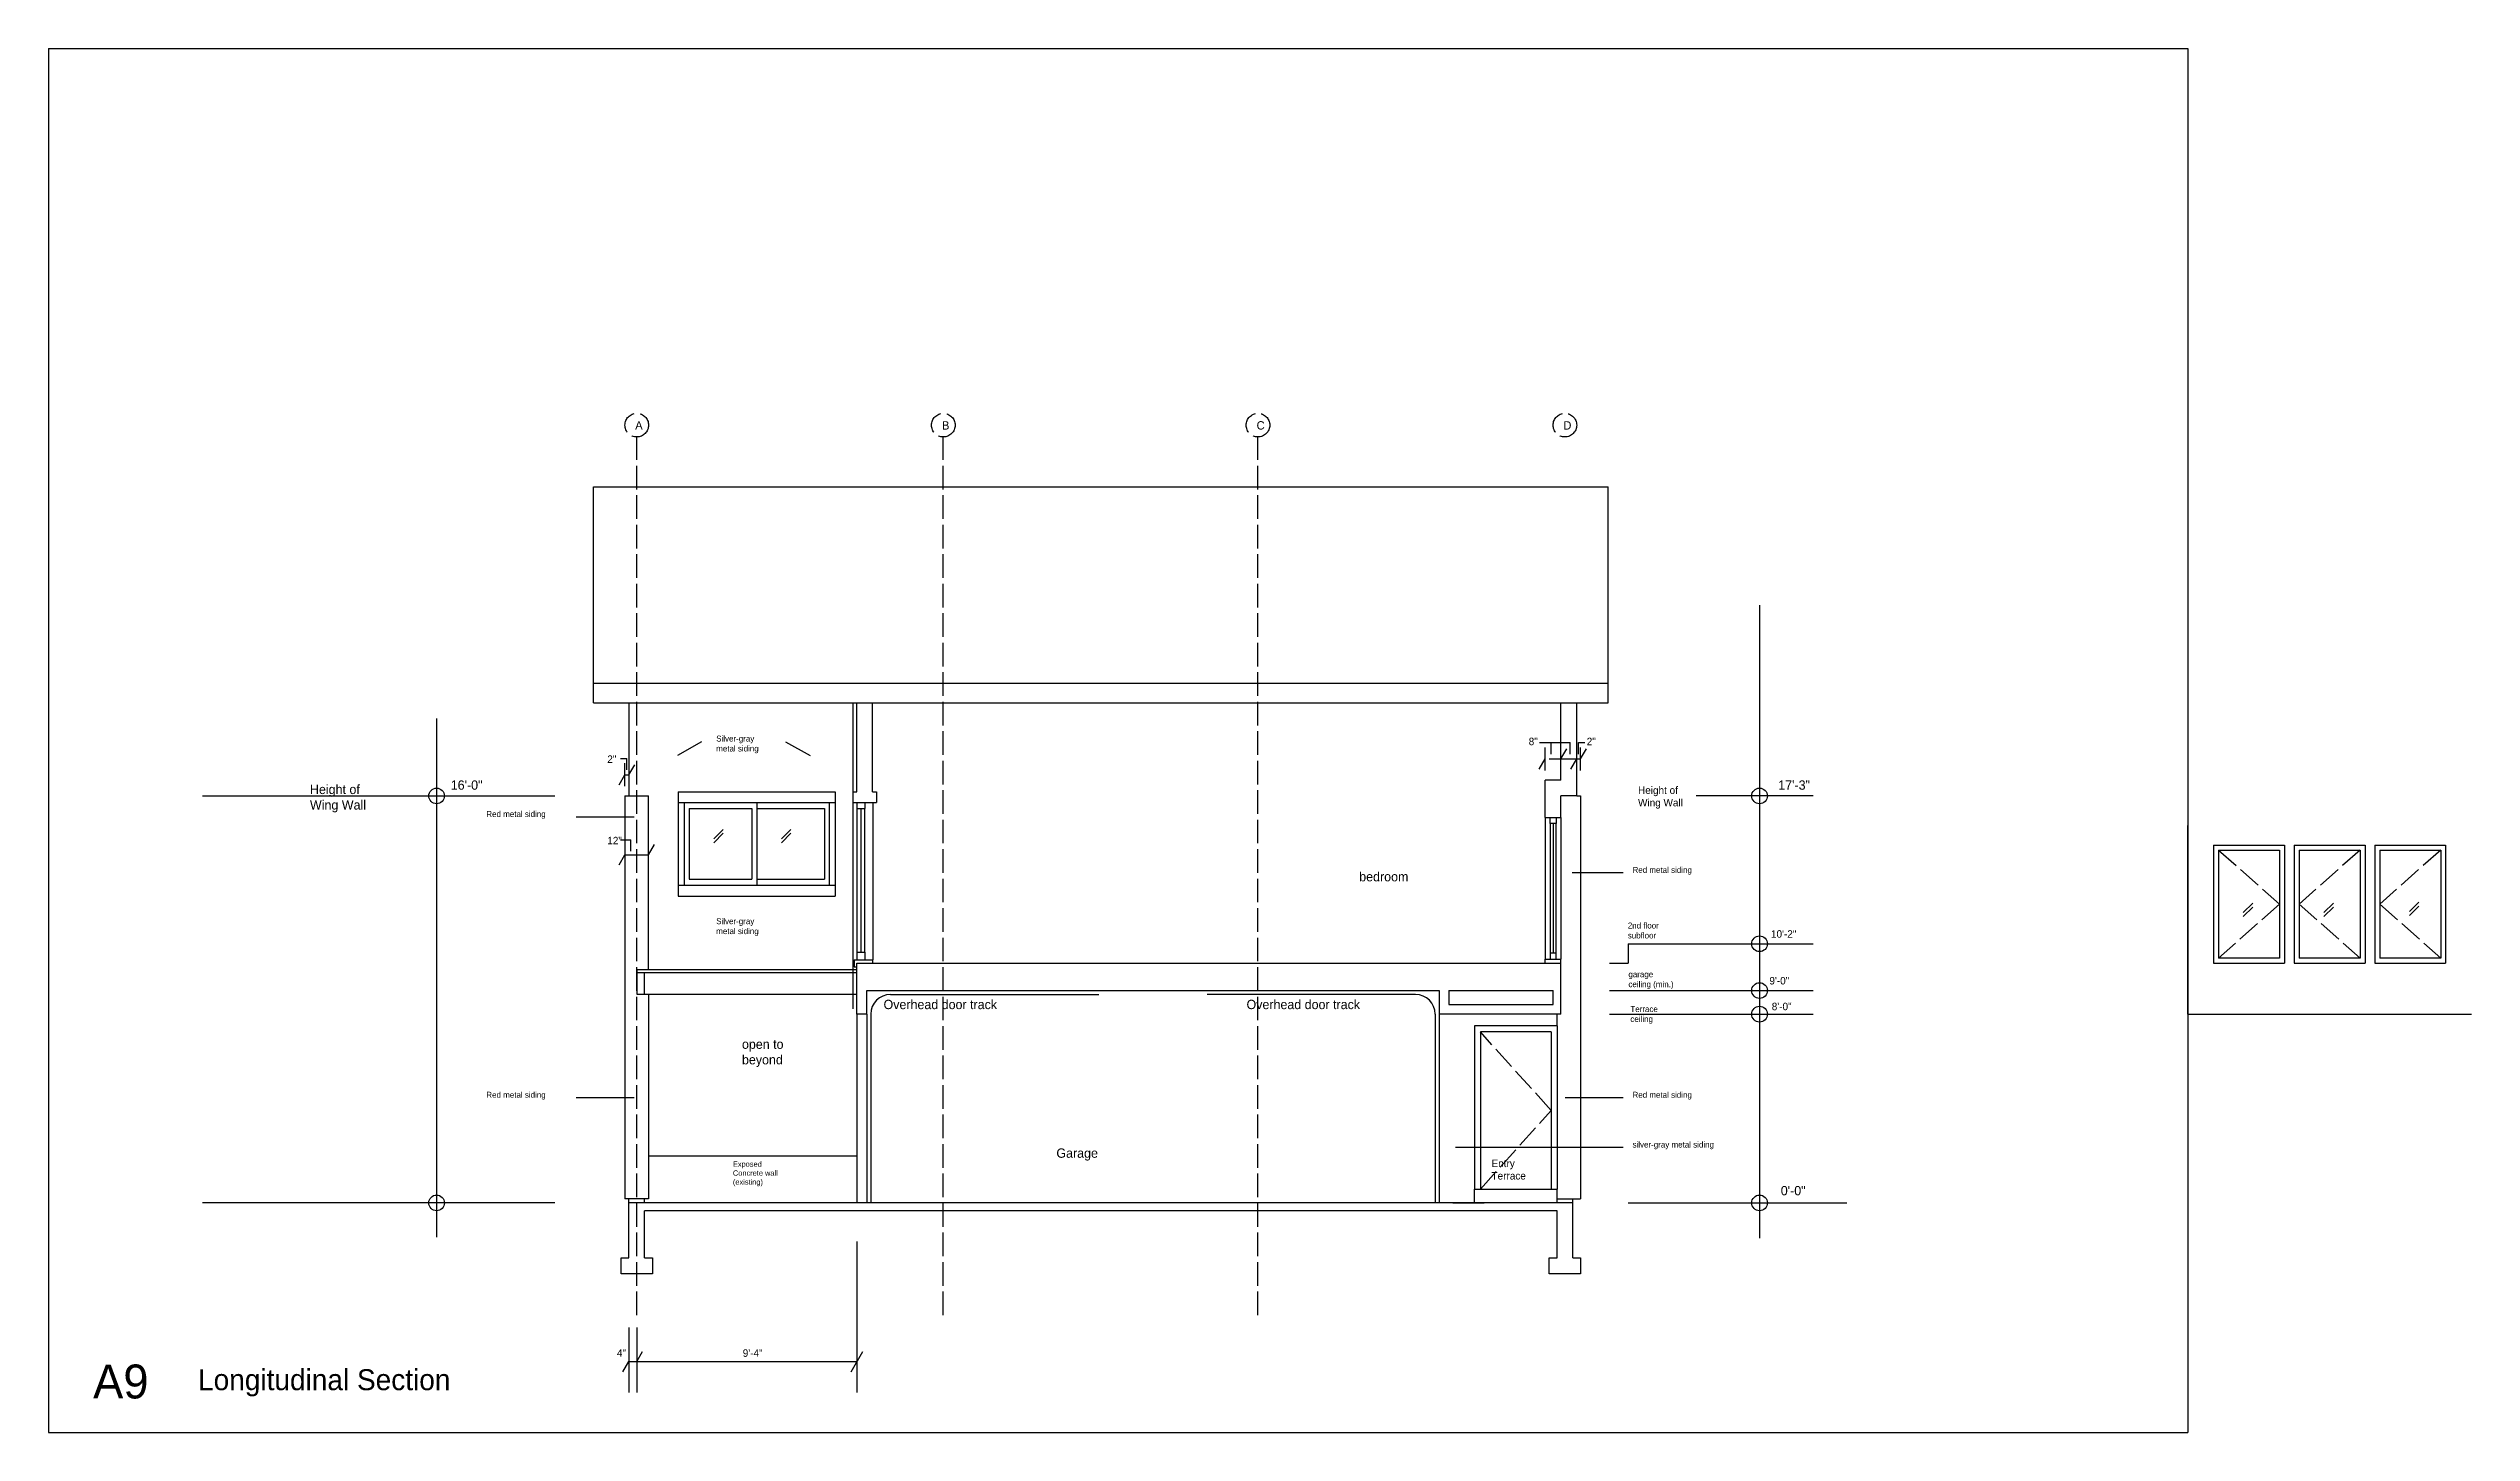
# Model space of a CAD drawing. Header units: inches. Extents: x -173 to 6883, y -350 to 3486.
# Drawn here: x 3365 to 4597, y 1971 to 2675 of the extents above; entities that cross this region are included whole.
import ezdxf

# ---------------------------------------------------------------- set-up
doc = ezdxf.new("R2010")
doc.units = ezdxf.units.IN
doc.header["$MEASUREMENT"] = 0
doc.linetypes.add('ACAD_ISO02W100', pattern=[15, 12, -3])
for name, color, linetype in [('const', 7, 'Continuous'), ('e1', 7, 'Continuous'), ('e2', 251, 'Continuous'), ('grid', 252, 'ACAD_ISO02W100'), ('millwork', 253, 'Continuous'), ('soffit', 253, 'ACAD_ISO02W100'), ('walls', 7, 'Continuous')]:
    doc.layers.add(name, color=color, linetype=linetype)

msp = doc.modelspace()

# ---------------------------------------------------------------- linework, layer by layer
for p, q in [((3365.1, 2674.8), (3365.1, 1970.8)), ((3365.1, 2674.8), (4453.1, 2674.8)), ((4453.1, 2674.8), (4453.1, 1970.8)), ((3365.1, 1970.8), (4453.1, 1970.8))]:
    msp.add_line(p, q)
at = {"layer": 'const'}
for p, q in [((4134.3, 2313.4), (4137.3, 2318.5)), ((4144.3, 2313.4), (4147.3, 2318.5)), ((3655.3, 2300.2), (3658.3, 2305.4)), ((3660.3, 2305.4), (3663.3, 2310.5)), ((4123.3, 2308.2), (4126.3, 2313.4)), ((4139.3, 2308.2), (4142.3, 2313.4)), ((3670.3, 2264.7), (3673.3, 2269.9)), ((3655.3, 2259.5), (3658.3, 2264.7)), ((3664.3, 2006.9), (3667.3, 2012.1)), ((3773.3, 2001.7), (3779.3, 2012.1)), ((3657.3, 2001.7), (3660.3, 2006.9))]:
    msp.add_line(p, q, dxfattribs=at)
at = {"layer": 'e1'}
for p, q in [((3776.2, 2296.7), (3776.2, 2341.9)), ((3784.2, 2296.7), (3784.2, 2341.9)), ((4134.3, 2302.6), (4134.3, 2341.9)), ((4142.3, 2294.6), (4142.3, 2341.9)), ((3774.2, 2296.7), (3774.2, 2291.2)), ((3774.2, 2296.7), (3776.2, 2296.7)), ((3784.2, 2296.7), (3786.3, 2296.7)), ((3786.3, 2296.7), (3786.3, 2291.2)), ((4134.3, 2302.6), (4126.3, 2302.6)), ((4126.3, 2283.6), (4126.3, 2302.6)), ((4134.3, 2283.6), (4134.3, 2294.6)), ((4136.3, 2294.6), (4134.3, 2294.6)), ((4142.3, 2294.6), (4136.3, 2294.6)), ((3774.2, 2291.2), (3786.3, 2291.2)), ((3776.2, 2291.2), (3776.2, 2288.2)), ((3776.2, 2288.2), (3780.3, 2288.2)), ((3778.2, 2288.2), (3778.2, 2215.3)), ((3780.3, 2291.2), (3780.3, 2288.2)), ((4126.3, 2283.6), (4134.3, 2283.6)), ((4128.8, 2280.6), (4128.8, 2283.6)), ((4131.8, 2280.6), (4128.8, 2280.6)), ((4130.3, 2280.6), (4130.3, 2214.6)), ((4131.8, 2283.6), (4131.8, 2280.6)), ((4453.1, 2183.6), (4453.1, 2279.6)), ((3776.3, 2206.2), (3664.3, 2206.2)), ((3664.3, 2206.2), (3664.3, 2193.7)), ((3774.8, 2211.2), (3780.3, 2211.2)), ((3774.8, 2211.2), (3774.8, 2207.7)), ((3774.8, 2207.7), (3776.3, 2207.7)), ((3776.3, 2215.2), (3780.3, 2215.2)), ((3776.3, 2215.2), (3776.3, 2211.2)), ((3776.3, 2183.6), (3776.3, 2209.6)), ((3780.3, 2215.2), (3780.3, 2211.2)), ((3780.3, 2211.2), (3784.4, 2211.2)), ((3784.4, 2209.6), (3784.4, 2211.2)), ((4126.3, 2209.6), (4126.3, 2211.6)), ((4126.3, 2211.6), (4134.3, 2211.6)), ((4131.8, 2214.6), (4128.8, 2214.6)), ((4128.8, 2214.6), (4128.8, 2211.6)), ((4131.8, 2211.6), (4131.8, 2214.6)), ((4134.3, 2209.6), (4134.3, 2211.6)), ((3776.3, 2204.7), (3664.3, 2204.7)), ((3668.3, 2193.7), (3668.3, 2204.7)), ((3781.3, 2183.6), (3776.3, 2183.6)), ((4134.3, 2183.6), (4072.3, 2183.6)), ((4453.1, 2183.6), (4597.4, 2183.6))]:
    msp.add_line(p, q, dxfattribs=at)
at = {"layer": 'e2'}
for p, q in [((4235.3, 2391.6), (4235.3, 2069.7)), ((3660.3, 2341.9), (3660.3, 2294.6)), ((3774.2, 2341.9), (3774.2, 2296.7)), ((3562.5, 2334), (3562.5, 2070.2)), ((3697.3, 2322.1), (3685, 2315.1)), ((3740, 2322.1), (3752.4, 2315.1)), ((4123.4, 2321.7), (4138.9, 2321.7)), ((4126.3, 2307.5), (4126.3, 2319.2)), ((4129.3, 2315.9), (4129.3, 2321.7)), ((4138.9, 2315.9), (4138.9, 2321.7)), ((4143.3, 2321.7), (4146.4, 2321.7)), ((4143.3, 2315.9), (4143.3, 2321.7)), ((4144.3, 2307.5), (4144.3, 2319.2)), ((3656.1, 2313.7), (3659.3, 2313.7)), ((3658.3, 2299.5), (3658.3, 2311.2)), ((3658.3, 2305.4), (3660.3, 2305.4)), ((3659.3, 2307.9), (3659.3, 2313.7)), ((4128.3, 2313.4), (4144.3, 2313.4)), ((3443.4, 2294.6), (3622.6, 2294.6)), ((3658.3, 2294.6), (3658.3, 2089.6)), ((3658.3, 2294.6), (3670.3, 2294.6)), ((3658.3, 2294.6), (3660.3, 2294.6)), ((3670.3, 2206.2), (3670.3, 2294.6)), ((3685.4, 2296.7), (3685.4, 2243.6)), ((3685.4, 2296.7), (3765.2, 2296.7)), ((3765.2, 2296.7), (3765.2, 2243.6)), ((4142.3, 2294.6), (4144.3, 2294.6)), ((4144.3, 2294.6), (4144.3, 2089.6)), ((4262.5, 2294.6), (4203, 2294.6)), ((3633.5, 2284), (3663, 2284)), ((3685.4, 2291.2), (3765.2, 2291.2)), ((3685.4, 2291.2), (3685.4, 2249.2)), ((3688.4, 2291.2), (3688.4, 2249.2)), ((3690.9, 2288.2), (3722.8, 2288.2)), ((3690.9, 2288.2), (3690.9, 2252.2)), ((3722.8, 2288.2), (3722.8, 2252.2)), ((3725.3, 2291.2), (3725.3, 2249.2)), ((3725.3, 2288.2), (3759.7, 2288.2)), ((3759.7, 2288.2), (3759.7, 2252.2)), ((3762.2, 2291.2), (3762.2, 2249.2)), ((3774.2, 2291.2), (3774.2, 2186.3)), ((3776.2, 2288.2), (3776.2, 2215.3)), ((3780.2, 2288.2), (3780.2, 2215.3)), ((3784.3, 2291.2), (3784.3, 2211.2)), ((4126.3, 2283.6), (4126.3, 2211.6)), ((4128.8, 2280.6), (4128.8, 2214.6)), ((4131.8, 2214.6), (4131.8, 2280.6)), ((4134.3, 2283.6), (4134.3, 2211.6)), ((3656.1, 2272.3), (3661.3, 2272.3)), ((3661.3, 2266.5), (3661.3, 2272.3)), ((3670.3, 2258.9), (3670.3, 2270.5)), ((3703.5, 2272.8), (3708.3, 2277.6)), ((3703.5, 2270.8), (3708.3, 2275.6)), ((3737.9, 2272.8), (3742.7, 2277.6)), ((3737.9, 2270.8), (3742.7, 2275.6)), ((4466.2, 2269.6), (4502.2, 2269.6)), ((4466.2, 2269.6), (4466.2, 2209.6)), ((4502.2, 2269.6), (4502.2, 2209.6)), ((4507.2, 2269.6), (4543.2, 2269.6)), ((4507.2, 2269.6), (4507.2, 2209.6)), ((4543.2, 2269.6), (4543.2, 2209.6)), ((4548.2, 2269.6), (4584.2, 2269.6)), ((4548.2, 2269.6), (4548.2, 2209.6)), ((4584.2, 2269.6), (4584.2, 2209.6)), ((3658.3, 2264.7), (3670.3, 2264.7)), ((4140, 2255.6), (4166, 2255.6)), ((4468.7, 2267.1), (4468.7, 2212.1)), ((4468.7, 2267.1), (4499.7, 2267.1)), ((4499.7, 2267.1), (4499.7, 2212.1)), ((4509.7, 2267.1), (4509.7, 2212.1)), ((4509.7, 2267.1), (4540.7, 2267.1)), ((4540.7, 2267.1), (4540.7, 2212.1)), ((4550.7, 2267.1), (4550.7, 2212.1)), ((4550.7, 2267.1), (4581.7, 2267.1)), ((4581.7, 2267.1), (4581.7, 2212.1)), ((3685.4, 2249.2), (3765.2, 2249.2)), ((3685.4, 2243.6), (3765.2, 2243.6)), ((3690.9, 2252.2), (3722.8, 2252.2)), ((3725.3, 2252.2), (3759.7, 2252.2)), ((4481.3, 2235.3), (4486.1, 2240.1)), ((4481.3, 2233.3), (4486.1, 2238.1)), ((4522.3, 2235.3), (4527.1, 2240.1)), ((4522.3, 2233.3), (4527.1, 2238.1)), ((4565.8, 2235.8), (4570.6, 2240.6)), ((4565.8, 2233.8), (4570.6, 2238.6)), ((4168.4, 2219.4), (4262.5, 2219.4)), ((4168.4, 2219.4), (4168.4, 2209.6)), ((4158.9, 2209.6), (4168.4, 2209.6)), ((4466.2, 2209.6), (4502.2, 2209.6)), ((4499.7, 2212.1), (4468.7, 2212.1)), ((4507.2, 2209.6), (4543.2, 2209.6)), ((4540.7, 2212.1), (4509.7, 2212.1)), ((4548.2, 2209.6), (4584.2, 2209.6)), ((4581.7, 2212.1), (4550.7, 2212.1)), ((3668.3, 2193.7), (3776.3, 2193.7)), ((3670.3, 2193.7), (3670.3, 2089.6)), ((3793.3, 2193.6), (3899.3, 2193.6)), ((4060.3, 2193.6), (3954.3, 2193.6)), ((4158.9, 2195.6), (4262.5, 2195.6)), ((3776.3, 2183.6), (3776.3, 2087.6)), ((3781.3, 2183.6), (3781.3, 2087.6)), ((4072.3, 2183.6), (4072.3, 2087.6)), ((4132.3, 2177.6), (4132.3, 2183.6)), ((4158.9, 2183.6), (4262.5, 2183.6)), ((4132.3, 2177.6), (4090.3, 2177.6)), ((4090.3, 2177.6), (4090.3, 2094.6)), ((4093.3, 2174.6), (4093.3, 2094.6)), ((4129.3, 2174.6), (4093.3, 2174.6)), ((4129.3, 2174.6), (4129.3, 2094.6)), ((4132.3, 2177.6), (4132.3, 2094.6)), ((3633.5, 2141.2), (3663, 2141.2)), ((4136.5, 2141.2), (4166, 2141.2)), ((3670.3, 2111.6), (3776.3, 2111.6)), ((4080.7, 2115.9), (4166, 2115.9)), ((3622.6, 2087.6), (3443.4, 2087.6)), ((3670.3, 2089.6), (3658.3, 2089.6)), ((3660.3, 2087.6), (3660.3, 2089.6)), ((3668.3, 2087.6), (3668.3, 2089.6)), ((4090.3, 2094.6), (4132.3, 2094.6)), ((4090.3, 2087.6), (4090.3, 2094.6)), ((4132.3, 2087.6), (4132.3, 2094.6)), ((4132.3, 2089.6), (4144.3, 2089.6)), ((4140.3, 2087.6), (4140.3, 2089.6)), ((4168.4, 2087.6), (4262.5, 2087.6)), ((4247.7, 2087.7), (4279.6, 2087.7)), ((3776.3, 2067.9), (3776.3, 1991.2)), ((3660.3, 2024.3), (3660.3, 1991.2)), ((3664.3, 2024.3), (3664.3, 1991.2)), ((3660.3, 2006.9), (3776.3, 2006.9)), ((3664.3, 2006.9), (3776.3, 2006.9))]:
    msp.add_line(p, q, dxfattribs=at)
for centre, radius in [((3562.5, 2294.6), 4), ((4235.3, 2294.6), 4), ((4235.3, 2219.4), 4), ((4235.3, 2195.6), 4), ((4235.3, 2183.6), 4), ((4597.4, 2183.6), 4.547473508864641e-13), ((3562.5, 2087.6), 4), ((4235.3, 2087.6), 4)]:
    msp.add_circle(centre, radius, dxfattribs=at)
for centre, start, end in [((3793.3, 2183.6), 90, 180), ((4060.3, 2183.6), 0, 90)]:
    msp.add_arc(centre, 10, start, end, dxfattribs=at)
at = {"layer": 'grid'}
for p, q in [((3664.3, 2030.5), (3664.3, 2477.2)), ((3820.2, 2030.5), (3820.2, 2477.2)), ((3980.2, 2030.5), (3980.2, 2477.2))]:
    msp.add_line(p, q, dxfattribs=at)
for centre in [(3664.3, 2483.2), (3820.2, 2483.2), (3980.2, 2483.2), (4136.3, 2483.2)]:
    msp.add_circle(centre, 6, dxfattribs=at)
at = {"layer": 'millwork'}
for p, q in [((3642.3, 2351.9), (3642.3, 2451.9)), ((3642.3, 2451.9), (4158.3, 2451.9)), ((4158.3, 2351.9), (4158.3, 2451.9))]:
    msp.add_line(p, q, dxfattribs=at)
at = {"layer": 'soffit'}
for p, q in [((4468.7, 2267.1), (4499.7, 2239.6)), ((4540.7, 2267.1), (4509.7, 2239.6)), ((4581.7, 2267.1), (4550.7, 2239.6)), ((4499.7, 2239.6), (4468.7, 2212.1)), ((4509.7, 2239.6), (4540.7, 2212.1)), ((4550.7, 2239.6), (4581.7, 2212.1)), ((4129.3, 2134.6), (4093.3, 2174.6)), ((4093.3, 2094.6), (4129.3, 2134.6))]:
    msp.add_line(p, q, dxfattribs=at)
at = {"layer": 'walls'}
for p, q in [((3642.3, 2341.9), (3642.3, 2351.9)), ((3642.3, 2351.9), (4158.3, 2351.9)), ((3642.3, 2341.9), (4158.3, 2341.9)), ((4158.3, 2341.9), (4158.3, 2351.9)), ((3776.3, 2209.6), (4134.3, 2209.6)), ((4134.3, 2183.6), (4134.3, 2209.6)), ((3664.3, 2193.7), (3668.3, 2193.7)), ((3781.3, 2195.6), (4072.3, 2195.6)), ((3781.3, 2183.6), (3781.3, 2195.6)), ((4072.3, 2195.6), (4072.3, 2183.6)), ((4077.3, 2195.6), (4077.3, 2188.6)), ((4077.3, 2195.6), (4130.3, 2195.6)), ((4130.3, 2188.6), (4130.3, 2195.6)), ((3783.3, 2183.6), (3783.3, 2087.6)), ((4070.3, 2183.6), (4070.3, 2087.6)), ((4077.3, 2188.6), (4130.3, 2188.6)), ((4140.3, 2087.6), (3660.3, 2087.6)), ((3660.3, 2059.6), (3660.3, 2087.6)), ((4132.3, 2083.6), (3668.3, 2083.6)), ((3668.3, 2059.6), (3668.3, 2083.6)), ((4079.3, 2087.6), (4095.3, 2087.6)), ((4132.3, 2059.6), (4132.3, 2083.6)), ((4140.3, 2059.6), (4140.3, 2087.6)), ((3656.3, 2059.6), (3660.3, 2059.6)), ((3656.3, 2051.6), (3656.3, 2059.6)), ((3668.3, 2059.6), (3672.3, 2059.6)), ((3672.3, 2059.6), (3672.3, 2051.6)), ((4128.3, 2051.6), (4128.3, 2059.6)), ((4128.3, 2059.6), (4132.3, 2059.6)), ((4140.3, 2059.6), (4144.3, 2059.6)), ((4144.3, 2059.6), (4144.3, 2051.6)), ((3672.3, 2051.6), (3656.3, 2051.6)), ((4144.3, 2051.6), (4128.3, 2051.6))]:
    msp.add_line(p, q, dxfattribs=at)

# ---------------------------------------------------------------- texts
at = {"layer": 'const', "attachment_point": 1}
for s, insert, char_height, width in [('A', (3663.5, 2485.2), 4.26, 1625.197), ('B', (3819.5, 2485.2), 4.26, 1625.197), ('C', (3979.5, 2485.2), 4.26, 1625.197), ('D', (4135.5, 2485.2), 4.26, 1625.197), ('Silver-gray^Jmetal siding', (3704.7, 2325.3), 3.031, 1155.696), ('8"', (4117.9, 2324.2), 3.79, 1444.62), ('2"', (4147.4, 2324.2), 3.79, 1444.62), ('2"', (3649.3, 2315.2), 3.79, 1444.62), ('Height of \\PWing Wall', (3498.1, 2300.3), 4.74, 1805.775), ('16\'-0"', (3569.7, 2302.5), 4.74, 1805.775), ('Height of \\PWing Wall', (4173.5, 2299.4), 3.79, 1444.62), ('17\'-3"', (4244.8, 2302.5), 4.74, 1805.775), ('Red metal siding', (3587.8, 2286.9), 3.031, 1155.696), ('12"', (3649.3, 2273.8), 3.79, 1444.62), ('bedroom', (4031.7, 2255.9), 4.74, 1805.775), ('Red metal siding', (4170.7, 2258.5), 3.031, 1155.696), ('Silver-gray^Jmetal siding', (3704.7, 2232.4), 3.031, 1155.696), ('2nd floor^Jsubfloor', (4168.3, 2230.2), 3.031, 1155.696), ('10\'-2"', (4241.1, 2226.3), 3.79, 1444.62), ('garage^Jceiling (min.)', (4168.6, 2205.4), 3.031, 1155.696), ('9\'-0"', (4240.3, 2202.5), 3.79, 1444.62), ('Overhead door track', (3789.8, 2190.9), 4.736, 1805.775), ('Overhead door track', (3974.4, 2190.9), 4.736, 1805.775), ('Terrace^Jceiling', (4169.6, 2187.7), 3.031, 1155.696), ('8\'-0"', (4241.5, 2189.4), 3.79, 1444.62), ('open to^Jbeyond', (3717.8, 2170.7), 4.736, 1805.775), ('Red metal siding', (3587.8, 2144.1), 3.031, 1155.696), ('Red metal siding', (4170.7, 2144.1), 3.031, 1155.696), ('\\pt2.7279;Exposed^JConcrete wall^J(existing)', (3713.2, 2108.7), 2.728, 1040.126), ('Garage', (3877.7, 2115.3), 4.74, 1805.775), ('Entry^JTerrace', (4099, 2109.6), 3.789, 1444.62), ('silver-gray metal siding', (4170.7, 2118.8), 3.031, 1155.696), ('0\'-0"', (4246.1, 2096.2), 4.74, 1805.775), ('4"', (3654.2, 2013.1), 3.79, 1444.62), ('9\'-4"', (3718.2, 2013.1), 3.79, 1444.62), ('A9', (3387.8, 2005.4), 17.26, 6582.049), ('Longitudinal Section', (3441.2, 2003), 10.656, 4062.993)]:
    msp.add_mtext(s, dxfattribs=dict(at, insert=insert, char_height=char_height, width=width))

doc.saveas('drawing.dxf')
